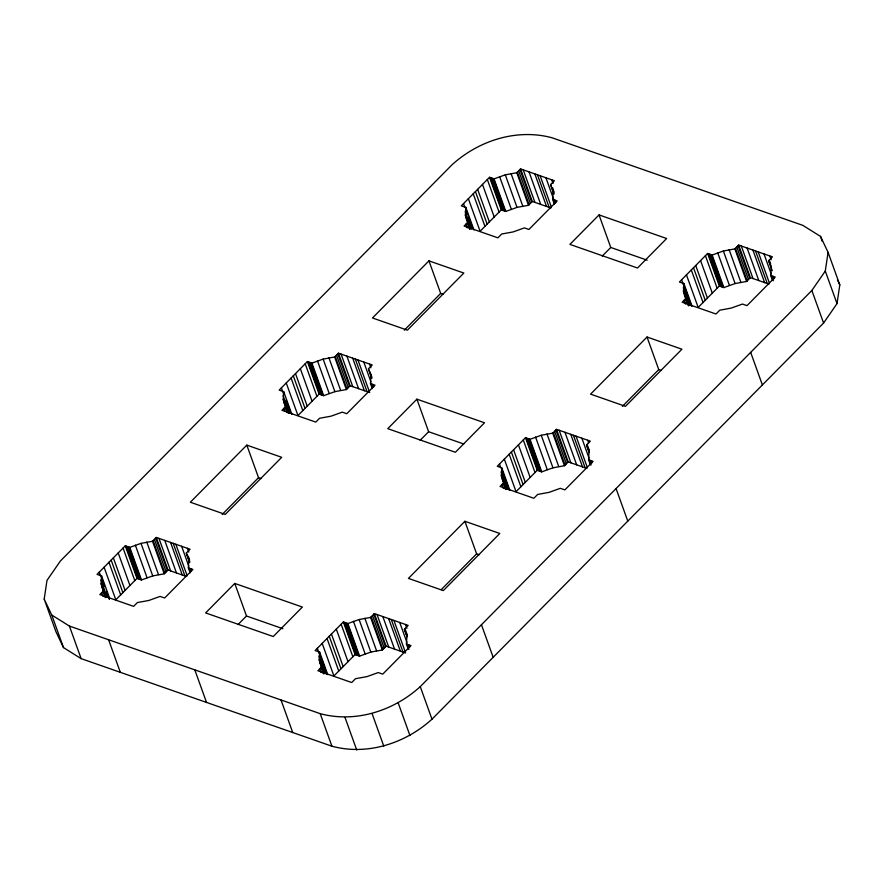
<?xml version="1.0" encoding="UTF-8"?>
<svg xmlns="http://www.w3.org/2000/svg" width="884" height="884" viewBox="0 0 884 884"><rect width="100%" height="100%" fill="white"/><g stroke="black" fill="none" stroke-linecap="round" stroke-linejoin="round"><path stroke-width="1.33" d="M44.2 599.12L46.985 580.39L60.421 560.964L452.022 164.8C478.631 140.6 516.742 128.235 552.069 137.782L802.871 225.365L820.507 236.404L828.076 252.327L839.8 284.88L837.015 303.61L823.579 323.036L431.978 719.2C405.369 743.4 367.258 755.765 331.931 746.218L81.129 658.635L63.493 647.596L55.924 631.673L44.2 599.12L51.769 615.043L63.493 647.596M51.769 615.043L69.416 626.071L320.207 713.664C355.534 723.2 393.645 710.835 420.265 686.636L811.855 290.471L825.291 271.045L828.076 252.327M105.594 597.385L101.096 583.749L101.572 575.959L97.041 574.379L125.274 545.815L129.793 547.395L141.02 543.362L152.512 541.262L156.291 537.439L190.093 549.24L186.314 553.064L189.728 562.556M190.159 572.854L188.358 567.848L188.822 560.058L186.314 553.064M287.278 411.867L283.234 399.491L283.709 391.689L279.178 390.109L307.411 361.556L311.93 363.136L323.157 359.103L334.649 357.003L338.428 353.18L372.23 364.981L368.451 368.805L371.866 378.297M323.677 673.553L319.179 659.917L319.654 652.127L315.124 650.547L343.357 621.982L347.876 623.563L359.103 619.529L370.595 617.43L374.374 613.606L408.176 625.408L404.397 629.231L407.104 636.745M372.297 388.595L370.495 383.59L370.96 375.788L368.451 368.805M469.868 228.857L465.371 215.221L465.835 207.431L461.315 205.85L489.548 177.286L494.068 178.866L505.294 174.833L516.786 172.734L520.566 168.91L554.367 180.723L550.588 184.546L554.003 194.038M408.242 649.022L406.441 644.016L406.905 636.215L404.397 629.231M505.814 489.294L501.316 475.647L501.792 467.857L497.261 466.277L525.494 437.724L530.013 439.304L541.24 435.259L552.732 433.16L556.511 429.337L590.313 441.149L586.534 444.972L589.241 452.486M554.434 204.326L552.633 199.32L553.097 191.53L550.588 184.546M590.379 464.763L588.578 459.746L589.042 451.956L586.534 444.972M687.951 305.024L683.454 291.388L683.918 283.598L679.398 282.018L707.631 253.454L712.15 255.034L723.377 251.001L734.869 248.901L738.648 245.078L772.45 256.879L768.671 260.703L772.273 270.725M772.517 280.493L770.715 275.488L771.179 267.697L768.671 260.703M246.813 445.116L190.347 502.234L225.243 514.422L281.709 457.304L246.813 445.116L258.537 477.669L261.123 478.576M428.95 260.857L372.484 317.975L407.38 330.163L463.846 273.046L428.95 260.857L440.674 293.411L443.26 294.317M101.98 587.374L103.605 590.733L99.826 594.556L133.628 606.369L137.407 602.545L148.899 600.446L160.126 596.413L164.645 597.993L192.878 569.429L188.358 567.848M125.274 545.815L136.998 578.368L115.826 599.794L104.102 567.241M307.411 361.556L319.135 394.109L297.963 415.535L286.239 382.971M489.548 177.286L501.272 209.851L480.1 231.265L468.376 198.712M222.171 514.466L258.537 477.669M404.308 330.196L440.674 293.411M136.998 578.368L141.517 579.948L152.744 575.915L164.236 573.815L168.015 569.992L156.291 537.439M319.135 394.109L323.654 395.689L334.881 391.656L346.373 389.557L350.152 385.733L338.428 353.18M501.272 209.851L505.792 211.431L517.018 207.386L528.51 205.287L532.29 201.475L520.566 168.91M234.768 583.44L205.629 612.921L273.233 636.535L302.372 607.054L234.768 583.44L246.492 615.993L282.891 628.712M416.905 399.17L387.767 428.663L455.37 452.265L484.509 422.784L416.905 399.17L428.629 431.735L463.735 443.989M599.043 214.911L569.904 244.393L637.508 268.007L666.646 238.525L599.043 214.911L610.767 247.465L647.165 260.183M238.028 624.557L246.492 615.993M420.165 440.287L428.629 431.735M602.302 256.029L610.767 247.465M464.896 521.284L408.43 578.401L443.326 590.589L499.791 533.472L464.896 521.284L476.62 553.837L479.205 554.743M647.033 337.014L590.567 394.142L625.463 406.331L681.929 349.202L647.033 337.014L658.757 369.578L661.342 370.473M343.357 621.982L355.081 654.536L333.909 675.962L322.185 643.397M525.494 437.724L537.218 470.277L516.046 491.692L504.322 459.139M707.631 253.454L719.355 286.007L698.172 307.433L686.459 274.88M441.204 589.661L476.62 553.837M622.391 406.364L658.757 369.578M355.081 654.536L359.6 656.116L370.827 652.083L382.319 649.983L386.098 646.16L374.374 613.606M537.218 470.277L541.737 471.857L552.964 467.824L564.456 465.724L568.235 461.901L556.511 429.337M719.355 286.007L723.874 287.587L735.101 283.554L746.593 281.455L750.372 277.631L738.648 245.078M552.633 199.32L557.152 200.9L528.919 229.464L524.4 227.884L513.173 231.917L501.681 234.017L497.902 237.84L464.1 226.039L467.879 222.215L466.255 218.845M770.715 275.488L775.235 277.068L747.002 305.632L742.483 304.052L731.256 308.085L719.764 310.185L715.985 314.008L682.183 302.195L685.962 298.372L684.338 295.013M532.29 201.475L550.942 207.983M750.372 277.631L769.025 284.151M370.495 383.59L375.015 385.17L346.782 413.723L342.263 412.143L331.036 416.176L319.544 418.276L315.765 422.099L281.963 410.298L285.742 406.474L284.118 403.104M588.578 459.746L593.098 461.326L564.865 489.891L560.346 488.311L549.119 492.344L537.627 494.443L533.848 498.267L500.046 486.465L503.825 482.642L502.2 479.272M350.152 385.733L368.816 392.253M568.235 461.901L586.899 468.409M406.441 644.016L410.961 645.596L382.728 674.149L378.208 672.569L366.982 676.614L355.49 678.713L351.71 682.525L317.909 670.724L321.688 666.901L320.063 663.53M168.015 569.992L186.679 576.512M386.098 646.16L405.634 652.989M837.468 279.985L839.8 284.88M820.507 236.404L822.308 241.409M825.291 271.045L837.015 303.61M811.855 290.471L823.579 323.036M769.809 255.962L771.157 259.719M769.257 260.106L770.616 263.863M770.296 264.073L771.191 266.581M772.97 276.272L773.876 278.78M763.997 253.929L771.213 273.963M771.423 275.731L773.224 280.747M758.185 251.907L769.456 283.212M755.544 250.979L767.268 283.532M752.903 250.061L764.627 282.615M747.102 248.028L758.815 280.582M741.289 245.995L753.013 278.559M738.052 245.675L749.776 278.228M736.759 246.99L748.483 279.543M735.455 248.305L747.179 280.858M734.869 248.901L746.593 281.455M729.134 249.697L740.847 282.25M723.377 251.001L735.101 283.554M717.697 252.791L729.411 285.344M750.671 352.373L762.384 384.938M712.15 255.034L723.874 287.587M711.443 254.791L723.167 287.344M709.896 254.249L721.609 286.803M708.338 253.708L720.062 286.261M705.421 255.686L717.145 288.239M700.57 260.592L712.294 293.156M695.719 265.509L707.443 298.063M693.509 267.742L705.233 300.295M691.31 269.963L703.034 302.527M683.918 283.598L692.039 306.14M683.221 283.344L691.332 305.886M681.608 279.786L683.409 284.792M683.31 287.565L689.63 305.102M683.454 291.388L688.669 305.886M685.376 298.969L687.177 303.986M684.072 300.284L685.431 304.041M551.726 179.795L553.075 183.552M552.533 187.695L553.881 191.452M552.213 187.905L554.014 192.922M554.887 200.115L555.793 202.613M545.914 177.772L554.931 202.812M553.34 199.574L554.688 203.32M540.102 175.739L551.373 207.044M537.461 174.811L549.185 207.375M534.82 173.894L546.544 206.447M529.019 171.861L540.732 204.425M523.206 169.838L534.931 202.392M519.969 169.507L531.693 202.071M518.676 170.822L530.4 203.375M517.372 172.137L529.096 204.69M516.786 172.734L528.51 205.287M511.051 173.529L522.764 206.094M505.294 174.833L517.018 207.386M616.06 488.554L627.784 521.118M499.615 176.623L511.328 209.177M494.068 178.866L505.792 211.431M493.36 178.623L505.084 211.177M587.672 440.221L588.578 442.729M491.813 178.082L503.526 210.635M587.131 444.376L589.374 450.63M588.158 448.343L589.053 450.84M490.255 177.54L501.979 210.094M590.832 460.542L591.739 463.039M581.86 438.199L589.076 458.232M589.285 460L591.087 465.006M487.338 179.518L499.062 212.083M576.048 436.166L587.319 467.47M573.407 435.248L585.131 467.802M482.487 184.436L494.211 216.989M570.766 434.32L582.49 466.874M477.636 189.342L489.36 221.895M564.964 432.287L576.677 464.851M475.437 191.574L487.15 224.127M559.152 430.265L570.876 462.818M473.227 193.806L484.951 226.359M555.926 429.933L567.639 462.498M554.622 431.248L566.346 463.813M553.318 432.563L565.042 465.128M552.732 433.16L564.456 465.724M465.835 207.431L473.957 229.973M546.997 433.956L558.71 466.52M465.581 208.436L467.835 214.702M468.741 217.199L472.796 228.47M463.525 203.618L464.873 207.375M465.227 211.398L471.548 228.934M465.371 215.221L470.332 229M467.293 222.812L469.548 229.067M465.99 224.127L467.349 227.884M541.24 435.259L552.964 467.824M535.56 437.05L547.273 469.603M530.013 439.304L541.737 471.857M529.306 439.05L541.03 471.603M527.759 438.508L539.472 471.062M526.201 437.967L537.925 470.52M523.284 439.945L535.008 472.509M518.433 444.862L530.157 477.415M513.582 449.768L525.306 482.321M511.383 452L523.096 484.554M509.173 454.232L520.897 486.786M501.792 467.857L509.902 490.399M501.526 468.863L509.195 490.156M499.471 464.045L500.819 467.802M501.173 471.835L507.493 489.36M501.316 475.647L506.278 489.427M503.239 483.239L505.493 489.493M501.935 484.554L503.294 488.311M481.448 624.745L493.173 657.298M369.589 364.064L370.937 367.81M370.076 372.175L371.877 377.181M372.75 384.374L373.656 386.883M363.777 362.031L370.993 382.065M371.203 383.833L372.551 387.59M357.965 359.998L369.689 392.562M355.335 359.081L367.048 391.634M352.694 358.153L364.407 390.717M346.882 356.13L358.595 388.684M341.069 354.097L352.793 386.651M337.843 353.777L349.556 386.33M336.539 355.092L348.263 387.645M335.235 356.407L346.959 388.96M334.649 357.003L346.373 389.557M328.914 357.799L340.627 390.352M323.157 359.103L334.881 391.656M317.478 360.882L329.191 393.435M311.93 363.136L323.654 395.689M405.535 624.491L406.883 628.248M311.223 362.882L322.947 395.446M309.676 362.341L321.389 394.905M404.994 628.635L407.248 634.9M406.021 632.601L406.927 635.11M308.118 361.799L319.842 394.352M408.695 644.801L409.601 647.309M399.723 622.458L406.938 642.491M407.148 644.259L408.949 649.265M305.201 363.788L316.925 396.341M420.265 686.636L431.978 719.2M393.921 620.424L405.181 651.729M391.281 619.507L402.993 652.061M300.35 368.694L312.074 401.248M388.64 618.579L400.353 651.143M295.499 373.601L307.223 406.154M382.827 616.557L394.551 649.11M293.3 375.833L305.013 408.386M377.015 614.524L388.739 647.077M291.09 378.065L302.814 410.618M373.788 614.203L385.501 646.756M372.484 615.518L384.208 648.071M371.192 616.833L382.905 649.386M370.595 617.43L382.319 649.983M398.253 703.067L409.977 735.632M283.709 391.689L291.819 414.231M364.86 618.225L376.573 650.779M286.151 400.209L290.659 412.74M281.388 387.888L283.642 394.142M286.792 402.905L288.151 406.662M283.09 395.667L289.411 413.193M283.234 399.491L288.195 413.259M285.156 407.071L286.957 412.077M283.852 408.386L284.758 410.894M359.103 619.529L370.827 652.083M353.423 621.308L365.136 653.873M347.876 623.563L359.6 656.116M347.18 623.319L358.893 655.873M345.622 622.767L357.335 655.331M344.064 622.226L355.788 654.779M341.147 624.214L352.871 656.768M372.098 713.631L383.811 746.195M336.296 629.121L348.02 661.674M331.445 634.027L343.169 666.591M329.246 636.259L340.959 668.812M327.036 638.491L338.76 671.044M345.003 717.454L356.727 750.008M319.654 652.127L327.765 674.658M318.947 651.873L327.058 674.415M317.334 648.315L319.135 653.32M319.047 656.094L325.356 673.619M319.179 659.917L324.141 673.685M321.102 667.497L323.356 673.763M319.798 668.812L321.157 672.569M320.207 713.664L331.931 746.218M281.024 699.984L292.737 732.538M187.452 548.323L188.811 552.08M188.259 556.224L189.607 559.981M187.938 556.434L189.74 561.439M190.624 568.633L191.519 571.141M181.64 546.29L188.856 566.324M189.065 568.092L190.414 571.849M175.839 544.268L187.099 575.572M173.198 543.34L184.911 575.893M170.557 542.422L182.27 574.976M164.744 540.389L176.468 572.942M158.932 538.356L170.656 570.92M155.706 538.036L167.419 570.589M154.402 539.351L166.126 571.904M153.109 540.665L164.822 573.219M152.512 541.262L164.236 573.815M194.811 669.873L206.524 702.426M146.777 542.058L158.49 574.611M141.02 543.362L152.744 575.915M135.34 545.152L147.053 577.705M129.793 547.395L141.517 579.948M129.097 547.152L140.81 579.705M127.539 546.61L139.252 579.164M125.981 546.058L137.705 578.622M123.064 548.047L134.788 580.6M118.213 552.953L129.937 585.517M113.362 557.87L125.086 590.424M111.163 560.091L122.876 592.656M108.953 562.323L120.677 594.888M101.572 575.959L109.682 598.501M101.306 576.965L104.467 585.727M106.721 591.993L109.428 599.507M99.251 572.147L100.599 575.904M101.958 579.661L104.213 585.915M100.964 579.926L107.273 597.462M101.096 583.749L106.058 597.518M103.605 590.733L105.859 596.998M103.019 591.33L105.273 597.595M101.715 592.645L103.074 596.402M108.599 639.762L120.323 672.315M69.416 626.071L81.129 658.635"/></g></svg>
